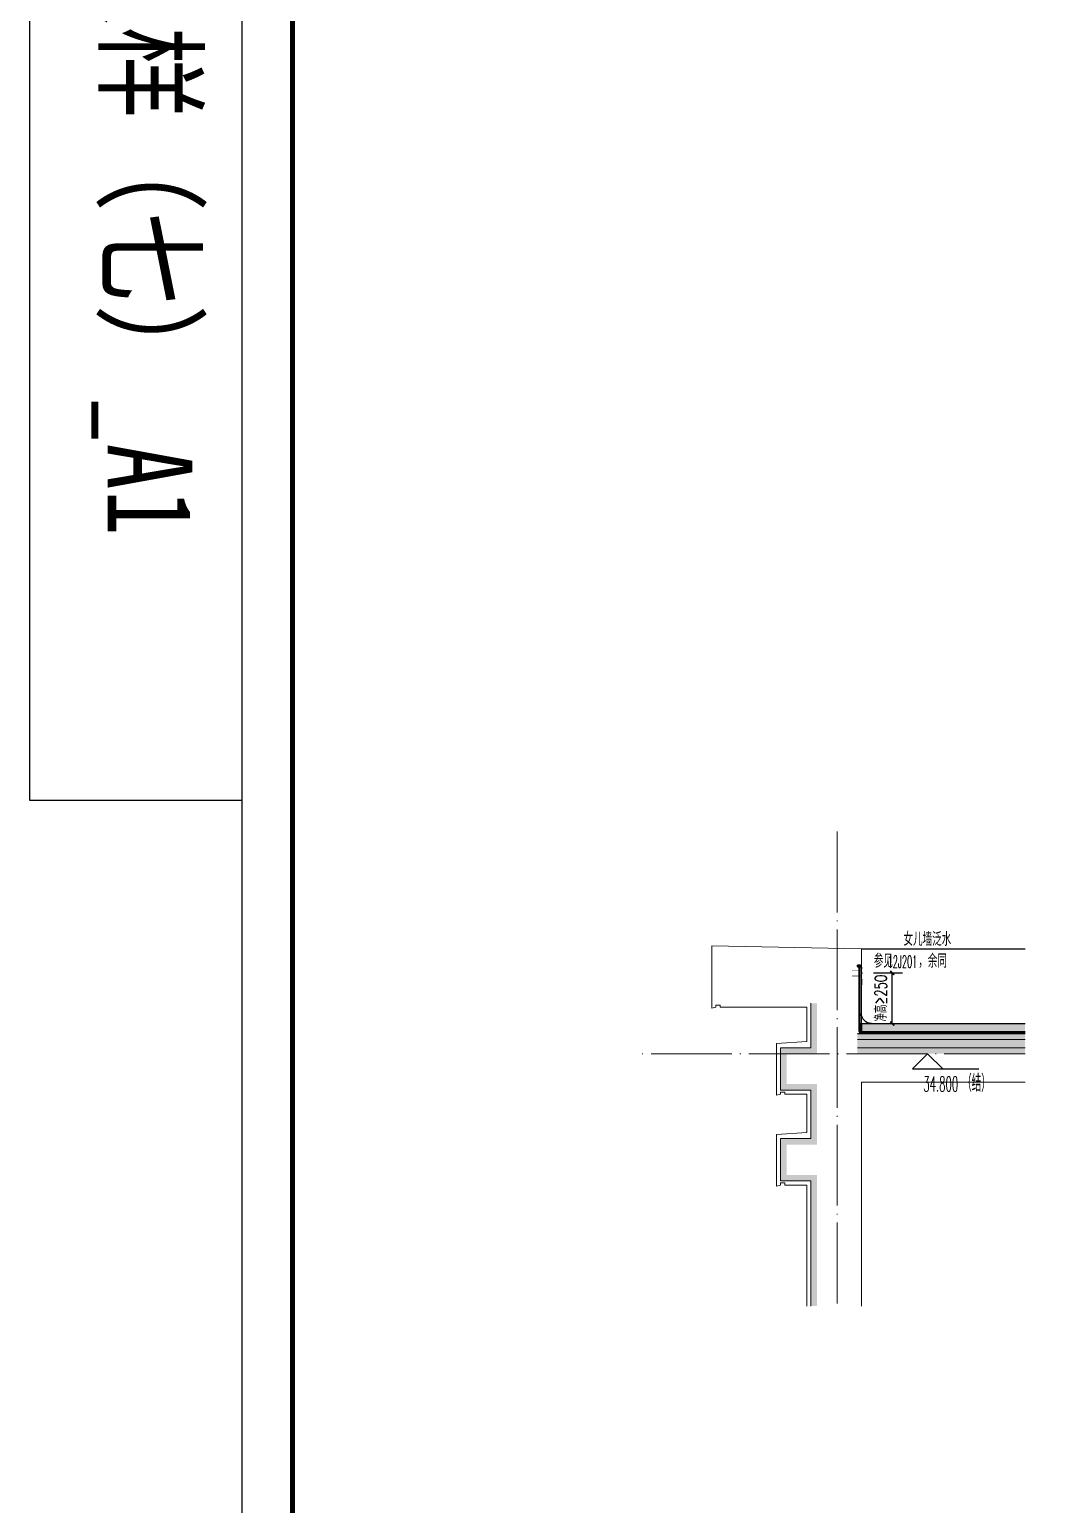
# Model space of a CAD drawing. Extents: x -518115 to 1124316, y -209821 to 1628073.
# Drawn here: x 1081979 to 1087003, y -158326 to -151021 of the extents above; entities that cross this region are included whole.
import ezdxf
from ezdxf.xclip import XClip

# ---------------------------------------------------------------- set-up
doc = ezdxf.new("R2010")
doc.units = 0
doc.header["$LTSCALE"] = 1000
doc.header["$MEASUREMENT"] = 0
doc.header["$XCLIPFRAME"] = 0
doc.linetypes.add('DASH', pattern=[0.35, 0.25, -0.1])
doc.linetypes.add('DOTE', pattern=[2.42, 2, -0.2, 0.02, -0.2])
for name, color, linetype in [('3-屋面构造层', 157, 'Continuous'), ('DIM_ELEV', 3, 'Continuous'), ('DIM_IDEN', 67, 'Continuous'), ('PUB_TEXT', 4, 'Continuous'), ('SURFACE', 6, 'Continuous'), ('图框', 140, 'Continuous'), ('导图字', 7, 'Continuous'), ('看线', 251, 'Continuous'), ('立面-看线', 251, 'Continuous')]:
    doc.layers.add(name, color=color, linetype=linetype)
for name, color, linetype, lineweight in [('DOTE', 19, 'DOTE', 9), ('PUB_HATCH', 8, 'Continuous', 9), ('内粉刷', 37, 'Continuous', 9)]:
    doc.layers.add(name, color=color, linetype=linetype, lineweight=lineweight)
doc.layers.add('yichutu', color=7, linetype='Continuous', true_color=0xffffff, plot=False)
doc.styles.add('_TCH_DIM', font='SIMPLEX.shx', dxfattribs={"width": 0.7, "bigfont": 'GBCBIG.shx'})
doc.styles.add('_TCH_DIM_T3', font='SIMPLEX.shx', dxfattribs={"width": 0.494118, "bigfont": 'GBCBIG.shx'})
doc.styles.add('黑体', font='')
doc.styles.get('黑体').set_extended_font_data('SimHei')
doc.dimstyles.new('_TCH_ARCH&&20', dxfattribs={"dimtxt": 59.5, "dimasz": 20, "dimexe": 50, "dimexo": 60, "dimgap": 25.25, "dimtad": 1, "dimdec": 0, "dimzin": 0, "dimdsep": 46, "dimtxsty": '_TCH_DIM_T3', "dimblk": 'ARCHTICK', "dimcen": 0.09, "dimclrt": 7, "dimazin": 2, "dimtfac": 1, "dimtdec": 0, "dimtix": 1, "dimtmove": 2, "dimatfit": 3, "dimfxl": 1, "dimtolj": 1, "dimtzin": 0, "dimarcsym": 0})

# ---------------------------------------------------------------- blocks, each defined once
blk = doc.blocks.new('_ArchTick')
at = {"color": 0, "linetype": 'ByBlock', "const_width": 0.4}
blk.add_lwpolyline([(-0.5, -0.5), (0.5, 0.5)], dxfattribs=at)
blk = doc.blocks.new('*D304')
at = {"layer": 'Defpoints', "color": 0, "transparency": 16777216}
for p in [(1086096.9, -155693.4), (1086249.4, -155693.4), (1086096.9, -155943.4)]:
    blk.add_point(p, dxfattribs=at)
at = {"layer": 'DIM_IDEN', "color": 0, "lineweight": -2, "transparency": 16777216}
for p, q in [((1086156.9, -155693.4), (1086299.4, -155693.4)), ((1086249.4, -155943.4), (1086249.4, -155693.4)), ((1086156.9, -155943.4), (1086299.4, -155943.4))]:
    blk.add_line(p, q, dxfattribs=at)
at = {"layer": 'DIM_IDEN', "color": 0, "lineweight": -2, "transparency": 16777216, "xscale": 20, "yscale": 20, "zscale": 20}
for p, rotation in [((1086249.4, -155693.4), 90), ((1086249.4, -155943.4), 270)]:
    blk.add_blockref('_ArchTick', p, dxfattribs=dict(at, rotation=rotation))
at = {"layer": 'DIM_IDEN', "color": 7, "transparency": 16777216, "insert": (1086192.8, -155818.4), "char_height": 59.5, "attachment_point": 5, "rotation": 90, "style": '_TCH_DIM_T3'}
blk.add_mtext('\\A1;{\\W0.70588;净高≥250}', dxfattribs=at)
blk = doc.blocks.new('A$C40486AD2')
at = {"layer": 'PUB_TEXT', "style": '_TCH_DIM'}
for s, height, width, p in [('女儿墙泛水', 67.52, 0.7, (254.8, 115.3)), ('参见', 67.52, 0.7, (107.7, 7.5)), ('，余同', 67.52, 0.7, (327.8, 7.5)), ('12J201', 59.5, 0.494118, (176.6, 7.5))]:
    blk.add_text(s, height=height, dxfattribs=dict(at, width=width)).set_placement(p)
blk = doc.blocks.new('FGHFG4334GDFGDFFGGGGGGDFG4G')
at = {"layer": 'SURFACE', "const_width": 2.25}
for points in [[(46.5, 0), (0, 0)], [(46.5, -27.6), (0, -27.6)]]:
    blk.add_lwpolyline(points, dxfattribs=at)
at = {"layer": 'SURFACE', "const_width": 1.5}
blk.add_lwpolyline([(46.5, 17.2, -1), (46.5, 5.2), (46.5, -6.8, -1), (46.5, -18.8), (46.5, -36.8), (52.5, -48), (52.5, -72.8)], format="xyb", dxfattribs=at)
blk = doc.blocks.new('FGDGDGD')
at = {"layer": '3-屋面构造层'}
h = blk.add_hatch(dxfattribs=at)
h.set_pattern_fill('隔热材料01', color=256, scale=7.692308, style=0)
h.set_pattern_definition([(270, (9.5186, 433.228), (3.846153863, -7e-16), [0.385980771, -3.460173092]), (270, (6.637, 433.228), (3.846153863, -7e-16), [0.385980771, -3.460173092]), (90, (8.5996, 430.618), (-3.846153863, 2e-16), [0.385980771, -3.460173092]), (90, (7.556, 430.618), (-3.846153863, 2e-16), [0.385980771, -3.460173092]), (180, (10.002, 430), (-5e-16, -3.846153863), [3.848019248, 0.001865385]), (135, (8.9282, 430.193), (2e-16, 3.846144175), [0.328307694, -5.110980792]), (116.56505, (12.5422, 430.4251), (8.6793e-06, 3.8461487416), [0.215769232, -8.384500037]), (116.56505, (8.696, 430.4251), (8.6793e-06, 3.8461487416), [0.215769232, -8.384500037]), (153.43495, (13.1603, 430), (-8.679e-06, 3.846148742), [0.431538463, -8.168730805]), (153.43495, (9.3142, 430), (-8.679e-06, 3.846148742), [0.431538463, -8.168730805]), (63.43495, (12.4457, 431.0041), (-8.6793e-06, 3.8461487416), [2.054923086, -6.545346183]), (63.43495, (8.5996, 431.0041), (-8.6793e-06, 3.8461487416), [2.054923086, -6.545346183]), (116.56505, (13.3647, 433.228), (8.6793e-06, 3.8461487416), [0.215769232, -8.384500037]), (116.56505, (9.5186, 433.228), (8.6793e-06, 3.8461487416), [0.215769232, -8.384500037]), (135, (9.422, 433.421), (2e-16, 3.846144175), [0.328307694, -5.110980792]), (153.43495, (13.036, 433.6532), (-8.679e-06, 3.846148742), [0.431538463, -8.168730805]), (153.43495, (9.19, 433.6532), (-8.679e-06, 3.846148742), [0.431538463, -8.168730805]), (45, (6.7336, 433.421), (2e-16, 3.846144175), [0.328307694, -5.110980792]), (63.43495, (10.4833, 433.228), (-8.6793e-06, 3.8461487416), [0.215769232, -8.384500037]), (63.43495, (6.6371, 433.228), (-8.6793e-06, 3.8461487416), [0.215769232, -8.384500037]), (26.56505, (10.812, 433.6532), (8.679e-06, 3.846148742), [0.431538463, -8.168730805]), (26.56505, (6.9658, 433.6532), (8.679e-06, 3.846148742), [0.431538463, -8.168730805]), (116.56505, (11.4023, 431.0041), (8.6793e-06, 3.8461487416), [2.054923086, -6.545346183]), (116.56505, (7.5561, 431.0041), (8.6793e-06, 3.8461487416), [2.054923086, -6.545346183]), (45, (7.2275, 430.193), (2e-16, 3.846144175), [0.328307694, -5.110980792]), (63.43495, (11.3058, 430.4251), (-8.6793e-06, 3.8461487416), [0.215769232, -8.384500037]), (63.43495, (7.4596, 430.4251), (-8.6793e-06, 3.8461487416), [0.215769232, -8.384500037]), (26.56505, (10.6877, 430), (8.679e-06, 3.846148742), [0.431538463, -8.168730805]), (26.56505, (6.8415, 430), (8.679e-06, 3.846148742), [0.431538463, -8.168730805])])
edge = h.paths.add_edge_path()
edge.add_arc((682180.8, 585366.2), 9.23, 450, 540, ccw=False)
edge.add_line((682180.8, 585375.4), (682191.6, 585375.4))
edge.add_line((682191.6, 585375.4), (682191.6, 585366.2))
edge.add_line((682191.6, 585366.2), (682171.6, 585366.2))
h = blk.add_hatch(dxfattribs=at)
h.set_pattern_fill('混凝土', color=256, scale=5, angle=-1.14576, style=0)
h.set_pattern_definition([(48.854237, (-82751.966, -43707.863), (35.7930991, -3.8540962), [3.75, -41.25]), (353.854237, (-82751.966, -43707.863), (-6.1841378, 37.7408106), [3, -33]), (99.305637, (-82748.983, -43708.185), (29.6089874, 33.886691), [3.1870095, -35.0571056]), (45.038437, (-82751.766, -43697.865), (53.1858973, -9.3413237), [5.625, -61.875]), (95.489837, (-82747.334, -43698.644), (47.6977146, 47.7616795), [4.7805144, -52.58565]), (350.038437, (-82751.766, -43697.865), (47.6976773, 47.7617167), [4.5, -49.5]), (19.854237, (-82746.817, -43700.465), (29.4368469, -20.7237073), [3.75, -41.25]), (324.854237, (-82746.817, -43700.465), (12.8883392, 36.0069862), [3, -33]), (70.305637, (-82744.364, -43702.192), (42.3251977, 15.2832459), [3.1870095, -35.0571056]), (36.3542372, (-82751.966, -43707.863), (0.9406985, 16.62920733), [0, -32.6, 0, -33.5, 0, -33.125]), (6.3542372, (-82751.966, -43707.863), (13.54517982, 19.45362572), [0, -19.1, 0, -31.85, 0, -12.625]), (326.3542372, (-82763.114, -43707.64), (26.66323482, -1.66123381), [0, -12.5, 0, -39, 0, -51.75]), (316.3542372, (-82768.113, -43707.54), (29.2535633, 4.4211788), [0, -16.25, 0, -25.9, 0, -36.75])])
h.paths.add_polyline_path([(674875.1, 585046.2), (674875.1, 585086.2), (682171.6, 585086.2), (682171.6, 585046.2)])
h = blk.add_hatch(dxfattribs=at)
h.set_pattern_fill('焦渣矿渣', color=256, scale=4, angle=-1.14576, style=0)
h.set_pattern_definition([(358.8542372, (-82751.966, -43697.863), (8.27546507, 13.69326162), [1.6, -14.4]), (298.8542372, (-82751.966, -43697.863), (15.99644496, -0.32013217), [1.6, -14.4]), (238.8542372, (-82750.366, -43697.895), (7.72097989, -14.0133938), [1.6, -14.4]), (268.8542372, (-82745.567, -43697.991), (15.83683295, -8.3183365), [2.4, -11.456]), (268.8542372, (-82743.967, -43698.023), (15.83683295, -8.3183365), [2.4, -11.456]), (268.8542372, (-82742.368, -43698.055), (15.83683295, -8.3183365), [2.4, -11.456])])
h.paths.add_polyline_path([(674875.1, 585006.2), (674875.1, 585036.2), (682191.6, 585036.2), (682191.6, 585006.2)])
h = blk.add_hatch(dxfattribs=at)
h.set_pattern_fill('隔热材料03', color=256, scale=12.5, style=0)
h.set_pattern_definition([(113.578, (-500407.8114, 374696.8656), (-0.0086926214, 6.2699620763), [1.075, -0.5693125, 2.8375, -0.5693125, 1.075, -0.6825]), (66.42, (-500406.1744, 374696.8656), (2.727787851, 6.0425e-05), [1.075, -0.5693125, 2.840375, -0.5693125, 1.075, -0.6825]), (180, (-500406.1744, 374696.8656), (0, 6.25), [1.636625, -1.0910625]), (180, (-500407.538, 374702.4906), (0, 6.25), [1.636625, -1.0910625]), (90, (-500405.7427, 374697.8548), (2.72775, 2e-16), [0.52175, -5.72825]), (90, (-500407.1066, 374700.9798), (2.72775, 2e-16), [0.52175, -5.72825]), (90, (-500408.2427, 374697.8548), (2.72775, 2e-16), [0.52175, -5.72825]), (90, (-500409.6066, 374700.9798), (2.72775, 2e-16), [0.52175, -5.72825])])
edge = h.paths.add_edge_path()
edge.add_line((682177.8, 585086.2), (682177.8, 585050.2))
edge.add_arc((682171.6, 585050.2), 6.25, 270, 360, ccw=False)
edge.add_line((682171.6, 585044), (682171.6, 585086.2))
edge.add_line((682171.6, 585086.2), (682177.8, 585086.2))
h = blk.add_hatch(dxfattribs=at)
h.set_pattern_fill('加气混凝土', color=256, scale=5, style=0)
h.set_pattern_definition([(0, (-82734.266, -43726.163), (30, 60), [0, -60]), (0, (-82769.366, -43734.263), (30, 60), [0, -60]), (0, (-82749.866, -43734.863), (30, 60), [0, -60]), (0, (-82728.566, -43717.163), (30, 60), [0, -60]), (0, (-82753.466, -43737.863), (30, 60), [0, -60]), (0, (-82722.566, -43679.363), (30, 60), [0, -60]), (0, (-82740.866, -43684.163), (30, 60), [0, -60]), (0, (-82731.266, -43691.663), (30, 60), [0, -60]), (0, (-82780.166, -43692.863), (30, 60), [0, -60]), (0, (-82750.766, -43695.563), (30, 60), [0, -60]), (0, (-82762.166, -43710.863), (30, 60), [0, -60]), (0, (-82761.566, -43733.363), (30, 60), [0, -60]), (0, (-82739.066, -43735.763), (30, 60), [0, -60]), (0, (-82722.566, -43709.363), (30, 60), [0, -60]), (0, (-82778.666, -43718.663), (30, 60), [0, -60]), (0, (-82773.566, -43708.463), (30, 60), [0, -60]), (0, (-82750.166, -43712.663), (30, 60), [0, -60]), (0, (-82758.566, -43721.363), (30, 60), [0, -60]), (0, (-82763.366, -43701.563), (30, 60), [0, -60]), (0, (-82755.866, -43679.063), (30, 60), [0, -60]), (0, (-82776.266, -43731.263), (30, 60), [0, -60]), (0, (-82743.266, -43691.363), (30, 60), [0, -60]), (0, (-82771.166, -43690.463), (30, 60), [0, -60]), (0, (-82775.966, -43682.663), (30, 60), [0, -60]), (130.601294, (-82726.2516, -43698.149), (-149.999998343, 180.000000787), [2.6341554, -1103.7111]), (18.4349488, (-82730.537, -43697.006), (149.99999945, 59.99999956), [2.710524, -376.76279]), (90, (-82730.537, -43699.578), (30, 60), [2.5714284, -117.428565]), (161.565051, (-82727.966, -43700.435), (-150.000000755, 59.99999553), [2.710524, -376.76279]), (53.1301023, (-82727.966, -43700.435), (30.00000006, 59.99999997), [2.857143, -297.14285]), (135, (-82725.68, -43731.006), (-30.00000363, 59.99999594), [2.424366, -167.28126]), (45, (-82729.109, -43731.006), (29.9999998, 59.99999976), [2.424366, -167.28126]), (135, (-82727.394, -43732.72), (-30.00000363, 59.99999594), [2.424366, -167.28126]), (45, (-82727.394, -43732.72), (29.9999998, 59.99999976), [2.424366, -167.28126]), (116.565051, (-82754.537, -43690.72), (-5.2e-06, 119.9999967), [3.1943826, -63.88765]), (180, (-82755.966, -43687.863), (-30, 60), [3.4285716, -56.571425]), (63.434949, (-82760.823, -43690.72), (3e-07, 119.9999994), [3.1943826, -63.88765]), (116.565051, (-82759.394, -43693.58), (-5.2e-06, 119.9999967), [3.1943826, -63.88765]), (0, (-82759.394, -43693.58), (30, 60), [3.4285716, -56.571425]), (63.434949, (-82755.966, -43693.58), (3e-07, 119.9999994), [3.1943826, -63.88765]), (107.102728, (-82731.9658, -43711.0063), (-89.999996559, 300.000000484), [3.8861346, -1628.29025]), (143.972626, (-82733.1087, -43707.292), (-569.999992774, 419.999999525), [3.8861346, -812.202]), (180, (-82736.25, -43705.006), (-30, 60), [3.7142856, -56.28571]), (36.0273733, (-82743.1087, -43707.292), (569.999995788, 419.999995472), [3.8861346, -812.202]), (71.5650511, (-82744.252, -43710.721), (90.00000046, 299.99999948), [3.6140316, -375.85928]), (107.102728, (-82743.1087, -43714.4348), (-89.999996559, 300.000000484), [3.8861346, -1628.29025]), (143.972626, (-82739.966, -43716.7206), (-569.999992774, 419.999999525), [3.8861346, -812.202]), (0, (-82739.966, -43716.72), (30, 60), [3.7142856, -56.28571]), (36.0273733, (-82736.2516, -43716.7206), (569.999995788, 419.999995472), [3.8861346, -812.202]), (71.5650511, (-82733.109, -43714.435), (90.00000046, 299.99999948), [3.6140316, -375.85928]), (150.255118, (-82731.3944, -43683.006), (-90.000000213, 59.999999257), [2.303502, -481.43196]), (90, (-82733.394, -43684.15), (30, 60), [2.2857144, -117.714275]), (29.7448813, (-82733.3944, -43684.149), (90.000000053, 59.99999972), [2.303502, -481.43196]), (116.565051, (-82745.394, -43725.58), (-5.2e-06, 119.9999967), [3.1943826, -63.88765]), (168.690067, (-82746.823, -43722.7206), (-270.0000002, 59.999998494), [2.9137254, -608.96855]), (41.1859251, (-82751.9658, -43724.149), (749.999995456, 659.999994229), [3.0371844, -1272.5802]), (90, (-82751.966, -43727.006), (30, 60), [2.857143, -117.14285]), (138.814074, (-82749.68, -43729.0063), (-749.999986669, 660.000004204), [3.0371844, -1272.5802]), (16.6992442, (-82749.68, -43729.0063), (989.999992552, 299.999996858), [2.982945, -1249.85375]), (60.9453959, (-82746.823, -43728.149), (29.99999992, 59.999999469), [2.9416086, -1232.53395]), (109.983106, (-82770.5373, -43700.4348), (-150.000000565, 419.9999988885), [3.3442002, -1401.21975]), (155.556045, (-82771.68, -43697.292), (-390.0000014866, 179.99999626), [3.4522986, -1446.51315]), (24.4439547, (-82777.9658, -43697.292), (390.0000001945, 179.999999134), [3.4522986, -1446.51315]), (70.0168934, (-82779.1087, -43700.4348), (150.000000452, 419.999998958), [3.3442002, -1401.21975]), (109.983106, (-82777.9658, -43703.5777), (-150.000000565, 419.9999988885), [3.3442002, -1401.21975]), (160.016893, (-82774.823, -43704.7206), (-150.000000088, 59.999997267), [3.3442002, -698.93775]), (19.9831065, (-82774.823, -43704.7206), (149.999999176, 59.999999905), [3.3442002, -698.93775]), (70.0168934, (-82771.68, -43703.5777), (150.000000452, 419.999998958), [3.3442002, -1401.21975]), (122.005383, (-82748.2516, -43705.8634), (-30.000004026, 59.999996937), [2.6954232, -563.3434]), (18.4349488, (-82752.252, -43704.435), (149.99999945, 59.99999956), [2.710524, -376.76279]), (90, (-82752.252, -43707.006), (30, 60), [2.5714284, -117.428565]), (161.565051, (-82749.68, -43707.863), (-150.000000755, 59.99999553), [2.710524, -376.76279]), (54.4623222, (-82749.68, -43707.8634), (209.999999696, 299.99999955), [2.457807, -1029.82115]), (116.565051, (-82765.68, -43720.435), (-5.2e-06, 119.9999967), [3.1943826, -63.88765]), (180, (-82767.11, -43717.58), (-30, 60), [3.142857, -56.85714]), (59.0362434, (-82771.966, -43720.435), (30.000000098, 59.99999971), [3.3319728, -696.3822]), (120.963756, (-82770.2516, -43723.292), (-30.0000041, 59.999997245), [3.3319728, -696.3822]), (0, (-82770.25, -43723.29), (30, 60), [3.142857, -56.85714]), (63.434949, (-82767.11, -43723.29), (3e-07, 119.9999994), [3.1943826, -63.88765])])
h.paths.add_polyline_path([(682191.6, 584936.2), (674875.1, 584936.2), (674875.1, 584966.2), (682191.6, 584966.2)])
at = {"layer": '立面-看线'}
h = blk.add_hatch(dxfattribs=at)
h.set_pattern_fill('HONEY', color=256, scale=7)
h.set_pattern_definition([(0, (-799653.24, -415240.13), (16.66875, 9.623705), [11.1125, -22.225]), (120, (-799653.24, -415240.13), (-16.66874801, 9.62370845), [11.1125, -22.225]), (60, (-799653.24, -415240.13), (1.99e-06, 19.24741345), [-22.225, 11.1125])])
h.paths.add_polyline_path([(682191.6, 584966.2), (674875.1, 584966.2), (674875.1, 585006.2), (682191.6, 585006.2)])
at = {"layer": '3-屋面构造层'}
for p, q in [((682177.8, 585086.2), (674875.1, 585086.2)), ((682171.6, 585046.2), (674875.1, 585046.2)), ((682191.6, 585036.2), (674875.1, 585036.2)), ((682171.6, 585086.2), (682171.6, 585044))]:
    blk.add_line(p, q, dxfattribs=at)
at = {"layer": '3-屋面构造层', "color": 251, "linetype": 'DASH', "ltscale": 0.05, "true_color": 0x636466, "const_width": 2.5}
for points in [[(682056.6, 585042.7), (682171.6, 585042.7, 0.414214), (682179.1, 585050.2), (682179.1, 585366.2)], [(682056.6, 585039), (682171.6, 585039, 0.414214), (682182.8, 585050.2), (682182.8, 585366.2)]]:
    blk.add_lwpolyline(points, format="xyb", dxfattribs=at)
at = {"layer": '3-屋面构造层', "color": 251, "true_color": 0x636466}
for points in [[(682056.6, 585041.5), (682171.6, 585041.5, 0.414214), (682180.3, 585050.2), (682180.3, 585366.2)], [(682056.6, 585044), (682171.6, 585044, 0.414214), (682177.8, 585050.2), (682177.8, 585366.2)], [(682056.6, 585040.2), (682171.6, 585040.2, 0.414214), (682181.6, 585050.2), (682181.6, 585366.2), (682184.1, 585366.2), (682184.1, 585050.2, -0.414214), (682171.6, 585037.7), (682056.6, 585037.7)]]:
    blk.add_lwpolyline(points, format="xyb", dxfattribs=at)
at = {"layer": '3-屋面构造层', "ltscale": 0.8}
blk.add_lwpolyline([(682171.6, 585366.2, -0.414214), (682180.8, 585375.4), (682191.6, 585375.4), (682191.6, 585366.2), (682171.6, 585366.2)], format="xyb", dxfattribs=at)
at = {"layer": '3-屋面构造层', "color": 251, "linetype": 'DASH', "ltscale": 0.05, "true_color": 0x636466, "const_width": 2.5}
for points in [[(682042.7, 585039), (674875.1, 585039)], [(682056.6, 585042.7), (682042.7, 585039)]]:
    blk.add_lwpolyline(points, dxfattribs=at)
at = {"layer": '3-屋面构造层', "color": 251, "true_color": 0x636466}
for points in [[(682042.7, 585040.2), (674875.1, 585040.2)], [(674875.1, 585037.7), (682042.7, 585037.7)], [(682056, 585043.8), (682042.1, 585040.1)], [(682043.2, 585037.9), (682057.1, 585041.6)]]:
    blk.add_lwpolyline(points, dxfattribs=at)
at = {"layer": '3-屋面构造层'}
blk.add_arc((682121.6, 585136.2), 50, 270, 360, dxfattribs=at)
at = {"layer": 'PUB_HATCH', "color": 215, "true_color": 0xa953a0}
for p, q in [((682191.6, 585006.2), (674875.1, 585006.2)), ((682191.6, 584966.2), (674875.1, 584966.2))]:
    blk.add_line(p, q, dxfattribs=at)
at = {"layer": '3-屋面构造层', "color": 1, "xscale": -1}
blk.add_blockref('FGHFG4334GDFGDFFGGGGGGDFG4G', (682218.1, 585349), dxfattribs=at)
blk = doc.blocks.new('GFDDDDRG')
at = {"layer": '图框'}
blk.add_lwpolyline([(923310, -107437), (923310, -159999), (893610, -159999), (893610, -107437)], close=True, dxfattribs=at)
blk.add_lwpolyline([(923310, -107437), (923310, -159999), (893610, -159999), (893610, -107437)], close=True, dxfattribs=at)
at = {"layer": '图框', "const_width": 50}
blk.add_lwpolyline([(894110, -159499), (922810, -159499), (922810, -108687), (894110, -108687)], close=True, dxfattribs=at)
blk = doc.blocks.new('yct-1051-594-26275-14850-25-1002.0')
at = {"color": 7, "true_color": 0xffffff}
blk.add_lwpolyline([(-6.2, -1052), (7401.8, -1052), (7401.8, 0), (-6.2, 0)], close=True, dxfattribs=at)
at = {"layer": 'yichutu', "color": 7, "true_color": 0xffffff}
blk.add_lwpolyline([(0, 0), (0, 14850), (26275, 14850), (26275, 0)], close=True, dxfattribs=at)

msp = doc.modelspace()

# ---------------------------------------------------------------- hatches: boundary and pattern name
at = {"layer": '立面-看线'}
h = msp.add_hatch(dxfattribs=at)
h.set_pattern_fill('HONEY', color=256, scale=7)
h.set_pattern_definition([(0, (274823.747, -544490.363), (16.66875, 9.623705), [11.1125, -22.225]), (120, (274823.747, -544490.363), (-16.66874801, 9.62370845), [11.1125, -22.225]), (60, (274823.747, -544490.363), (1.99e-06, 19.24741345), [-22.225, 11.1125])])
h.paths.add_polyline_path([(1085847, -157343), (1085877, -157343), (1085877, -156693.4), (1085726.9, -156693.4), (1085726.9, -156543.4), (1085877, -156543.4), (1085877, -156243.4), (1085726.9, -156243.4), (1085726.9, -156093.4), (1085877, -156093.4), (1085877, -155843.4), (1085846.9, -155843.4), (1085846.9, -156063.4), (1085696.9, -156063.4), (1085696.9, -156273.4), (1085846.9, -156273.4), (1085846.9, -156513.4), (1085696.9, -156513.4), (1085696.9, -156723.4), (1085846.9, -156723.4)])

# ---------------------------------------------------------------- linework, layer by layer
at = {"layer": 'DIM_ELEV', "color": 3}
for p, q in [((1086424.4, -156093.4), (1086349.4, -156168.4)), ((1086424.4, -156093.4), (1086499.4, -156168.4)), ((1086349.4, -156168.4), (1086677.4, -156168.4))]:
    msp.add_line(p, q, dxfattribs=at)
at = {"layer": 'DOTE', "linetype": 'DOTE', "ltscale": 0.2}
for p, q in [((1085976.9, -154993.4), (1085976.9, -157343)), ((1086907.2, -156093.4), (1085002.3, -156093.4))]:
    msp.add_line(p, q, dxfattribs=at)
at = {"layer": 'PUB_HATCH', "color": 215, "true_color": 0xa953a0}
msp.add_lwpolyline([(1085846.9, -155843.4), (1085846.9, -156063.4), (1085696.9, -156063.4), (1085696.9, -156273.4), (1085846.9, -156273.4), (1085846.9, -156513.4), (1085696.9, -156513.4), (1085696.9, -156723.4), (1085846.9, -156723.4), (1085847, -157343)], dxfattribs=at)
at = {"layer": '内粉刷'}
for points in [[(1085356.9, -155863.4), (1085356.9, -155558.4), (1086096.9, -155573.4), (1086096.9, -155943.4)], [(1085396.9, -155863.4), (1085396.9, -155853.4), (1085376.9, -155853.4), (1085376.9, -155863.4), (1085356.9, -155868.4), (1085356.9, -155863.4)], [(1085826.9, -155863.4), (1085396.9, -155863.4)], [(1085826.9, -155863.4), (1085826.9, -156033.4), (1085676.9, -156043.4), (1085676.9, -156293.4)], [(1086097, -157343), (1086096.9, -156233.4), (1086907.2, -156233.4)], [(1085716.9, -156293.4), (1085716.9, -156283.4), (1085696.9, -156283.4), (1085696.9, -156293.4), (1085676.9, -156298.4), (1085676.9, -156293.4)], [(1085716.9, -156293.4), (1085826.9, -156293.4), (1085826.9, -156483.4), (1085676.9, -156493.4), (1085676.9, -156743.4)], [(1085696.9, -156293.4), (1085696.9, -156293.4)], [(1085716.9, -156743.4), (1085716.9, -156733.4), (1085696.9, -156733.4), (1085696.9, -156743.4), (1085676.9, -156748.4), (1085676.9, -156743.4)], [(1085696.9, -156743.4), (1085696.9, -156743.4)], [(1085716.9, -156743.4), (1085826.9, -156743.4), (1085827, -157343)]]:
    msp.add_lwpolyline(points, dxfattribs=at)
at = {"layer": '看线'}
msp.add_line((1086096.9, -155573.4), (1086907.2, -155573.4), dxfattribs=at)

# ---------------------------------------------------------------- block references
at = {"xscale": 0.5, "yscale": 0.5, "zscale": 0.5}
msp.add_blockref('GFDDDDRG', (636225.6, -93716.5), dxfattribs=at)
msp.add_blockref('A$C40486AD2', (1086050.4, -155674.6))
ref = msp.add_blockref('FGDGDGD', (1768268.5, -741029.6), dxfattribs=dict(xscale=-1))
XClip(ref).set_block_clipping_path([(681361.3418921778, 584936.1769558351), (682291.5665918037, 585389.8130026823)])
at = {"layer": 'yichutu', "rotation": 270}
msp.add_blockref('yct-1051-594-26275-14850-25-1002.0', (1083030.5, -147435), dxfattribs=at)

# ---------------------------------------------------------------- texts
at = {"layer": 'DIM_ELEV', "color": 7, "style": '_TCH_DIM'}
for s, height, width, p in [('34.800', 74.38, 0.494118, (1086402.9, -156281)), ('（结）', 84.4, 0.7, (1086595.4, -156281))]:
    msp.add_text(s, height=height, dxfattribs=dict(at, width=width)).set_placement(p)
at = {"layer": '导图字', "color": 1, "style": '黑体', "width": 0.8}
msp.add_text('建施_29_节点大样（七）_A1', height=420.591, rotation=270, dxfattribs=at).set_placement((1082364.6, -147795.8))

# ---------------------------------------------------------------- dimensions: what is measured, and where the dimension line sits
at = {"layer": 'DIM_IDEN'}
dim = msp.add_aligned_dim(p1=(1086096.9, -155943.4), p2=(1086096.9, -155693.4), distance=-152.5, text='{\\W0.70588;净高≥250}', dimstyle='_TCH_ARCH&&20', dxfattribs=at)
dim.commit()
dim.dimension.update_dxf_attribs({"geometry": '*D304', "text_midpoint": (1086192.8, -155818.4)})

doc.saveas('drawing.dxf')
